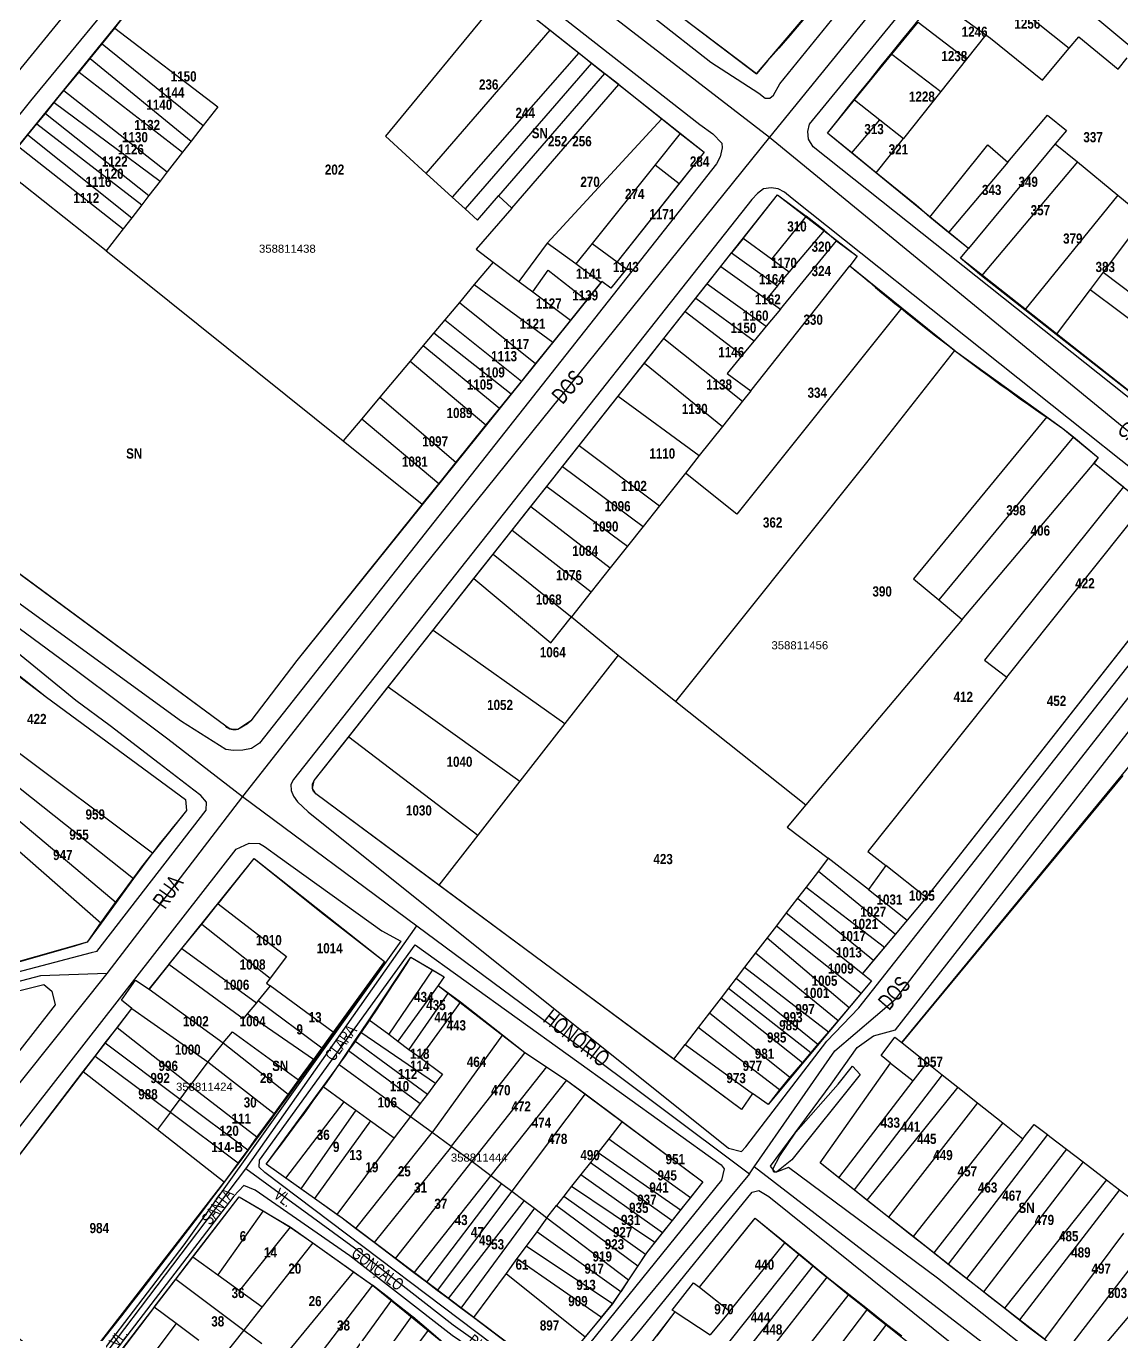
# Model space of a CAD drawing. Extents: x 199665 to 201826, y 4836581 to 4838476.
# Drawn here: x 200702.8 to 200972.9, y 4837814.9 to 4838137.6 of the extents above; entities that cross this region are included whole.
import ezdxf
from ezdxf.enums import TextEntityAlignment as Align

# ---------------------------------------------------------------- set-up
doc = ezdxf.new("R2010")
doc.units = 0
doc.header["$LTSCALE"] = 1.5
doc.header["$MEASUREMENT"] = 0
for name, color, linetype in [('CD-MALHA-LOTES', 40, 'CONTINUOUS'), ('CD_TXT_QUADRA', 7, 'CONTINUOUS'), ('HD-CANAIS', 7, 'CONTINUOUS'), ('RU-QUADRAS', 6, 'CONTINUOUS'), ('SV-EIXO-RUA-N-PAV', 6, 'CONTINUOUS'), ('SV-EIXO-RUA-PAV', 20, 'CONTINUOUS'), ('SV-RUA-NAO-PAV-S-GUIA-C-GUIA', 7, 'CONTINUOUS'), ('SV-RUA-PAVIM-S-GUIA-C-GUIA', 7, 'CONTINUOUS'), ('SV-TXT-RUA-N-PAV-S-GUIA-C-GUIA', 7, 'CONTINUOUS'), ('SV-TXT-RUA-PAV-S-GUIA-C-GUIA', 7, 'CONTINUOUS'), ('Th_NmrPort', 1, 'CONTINUOUS')]:
    doc.layers.add(name, color=color, linetype=linetype)
doc.styles.add('ARIAL', font='ARIAL.TTF')
doc.styles.add('MONOTXT', font='ARIAL.TTF', dxfattribs={"height": 0.2})
doc.styles.get("Standard").update_dxf_attribs({"font": 'swisscbo.ttf'})

msp = doc.modelspace()

# ---------------------------------------------------------------- linework, layer by layer
at = {"layer": 'CD-MALHA-LOTES', "linetype": 'Continuous'}
for p, q in [((200724.66, 4838137.09), (200734.83, 4838150.36)), ((200882.85, 4838125.86), (200903.27, 4838149.87)), ((200938.34, 4838149.34), (200959.93, 4838132.16)), ((200955.27, 4838149.08), (200975.86, 4838131.89)), ((200820.44, 4838145.71), (200791.34, 4838110.44)), ((200821.55, 4838144.83), (200831.97, 4838136.57)), ((200928.81, 4838143.03), (200939.34, 4838135.44)), ((200864.75, 4838139.57), (200882.85, 4838125.86)), ((200916.2, 4838130.63), (200922.65, 4838138.52)), ((200922.65, 4838138.52), (200934.59, 4838129.44)), ((200721.51, 4838133.22), (200724.66, 4838137.09)), ((200724.66, 4838137.09), (200750.02, 4838117.72)), ((200801.39, 4838101.27), (200831.97, 4838136.57)), ((200831.97, 4838136.57), (200838.99, 4838130.99)), ((200939.34, 4838135.44), (200934.59, 4838129.44)), ((200939.34, 4838135.44), (200940.49, 4838134.6)), ((200718.53, 4838129.57), (200721.51, 4838133.22)), ((200721.51, 4838133.22), (200746.44, 4838113.1)), ((200940.49, 4838134.6), (200953.36, 4838124.28)), ((200956.95, 4838128.58), (200959.93, 4838132.16)), ((200959.93, 4838132.16), (200962.28, 4838134.98)), ((200962.28, 4838134.98), (200972.03, 4838126.93)), ((200715.82, 4838126.24), (200718.53, 4838129.57)), ((200718.53, 4838129.57), (200743.44, 4838109.22)), ((200838.99, 4838130.99), (200807.8, 4838095.43)), ((200838.99, 4838130.99), (200842.19, 4838128.46)), ((200907, 4838119.38), (200916.2, 4838130.63)), ((200916.2, 4838130.63), (200928.27, 4838121.47)), ((200934.59, 4838129.44), (200928.27, 4838121.47)), ((200972.03, 4838126.93), (200974.24, 4838129.79)), ((200712.1, 4838121.69), (200715.82, 4838126.24)), ((200715.82, 4838126.24), (200741.35, 4838106.53)), ((200842.19, 4838128.46), (200811.02, 4838092.5)), ((200845.37, 4838125.93), (200819.25, 4838095.74)), ((200842.19, 4838128.46), (200845.37, 4838125.93)), ((200848.87, 4838123.15), (200845.37, 4838125.93)), ((200953.36, 4838124.28), (200956.95, 4838128.58)), ((200822.5, 4838092.69), (200848.87, 4838123.15)), ((200848.87, 4838123.15), (200859.49, 4838114.73)), ((200709.69, 4838118.73), (200712.1, 4838121.69)), ((200712.1, 4838121.69), (200737.57, 4838101.64)), ((200900.3, 4838111.17), (200907, 4838119.38)), ((200907, 4838119.38), (200913.27, 4838114.47)), ((200928.27, 4838121.47), (200919.1, 4838109.91)), ((200705.41, 4838113.48), (200707.51, 4838116.06)), ((200707.51, 4838116.06), (200709.69, 4838118.73)), ((200707.51, 4838116.06), (200733.04, 4838095.79)), ((200709.69, 4838118.73), (200735.78, 4838099.32)), ((200750.02, 4838117.72), (200746.44, 4838113.1)), ((200703.2, 4838110.76), (200705.41, 4838113.48)), ((200705.41, 4838113.48), (200731.29, 4838093.53)), ((200746.44, 4838113.1), (200743.44, 4838109.22)), ((200831.23, 4838084.1), (200859.49, 4838114.73)), ((200859.49, 4838114.73), (200864.03, 4838111.13)), ((200906.31, 4838106.31), (200913.27, 4838114.47)), ((200913.27, 4838114.47), (200919.1, 4838109.91)), ((200944.83, 4838104.04), (200954.61, 4838115.64)), ((200954.61, 4838115.64), (200959.24, 4838111.87)), ((200700.85, 4838107.89), (200703.2, 4838110.76)), ((200703.2, 4838110.76), (200728.81, 4838090.32)), ((200791.34, 4838110.44), (200801.39, 4838101.27)), ((200864.03, 4838111.13), (200857.86, 4838103.42)), ((200864.03, 4838111.13), (200869.9, 4838106.47)), ((200906.31, 4838106.31), (200900.3, 4838111.17)), ((200912.35, 4838101.43), (200919.1, 4838109.91)), ((200959.24, 4838111.87), (200956.5, 4838108.56)), ((200700.85, 4838107.89), (200726.68, 4838087.58)), ((200741.35, 4838106.53), (200737.57, 4838101.64)), ((200743.44, 4838109.22), (200741.35, 4838106.53)), ((200869.9, 4838106.47), (200863.77, 4838098.76)), ((200912.35, 4838101.43), (200906.31, 4838106.31)), ((200925.57, 4838090.46), (200939.89, 4838108.34)), ((200956.5, 4838108.56), (200935.07, 4838082.73)), ((200939.89, 4838108.34), (200944.83, 4838104.04)), ((200956.5, 4838108.56), (200961.93, 4838104.09)), ((200857.86, 4838103.42), (200842.32, 4838084)), ((200857.86, 4838103.42), (200863.77, 4838098.76)), ((200944.83, 4838104.04), (200930.19, 4838086.7)), ((200961.93, 4838104.09), (200938.32, 4838075.97)), ((200961.93, 4838104.09), (200971.9, 4838095.89)), ((200722.51, 4838082.18), (200696.62, 4838102.69)), ((200737.57, 4838101.64), (200735.78, 4838099.32)), ((200801.39, 4838101.27), (200807.8, 4838095.43)), ((200922.22, 4838093.45), (200912.35, 4838101.43)), ((200735.78, 4838099.32), (200733.04, 4838095.79)), ((200863.77, 4838098.76), (200848.45, 4838079.49)), ((200731.29, 4838093.53), (200728.81, 4838090.32)), ((200733.04, 4838095.79), (200731.29, 4838093.53)), ((200807.8, 4838095.43), (200811.02, 4838092.5)), ((200814.06, 4838089.73), (200819.25, 4838095.74)), ((200819.25, 4838095.74), (200822.5, 4838092.69)), ((200879.51, 4838085.24), (200887.99, 4838095.96)), ((200887.99, 4838095.96), (200895.08, 4838090.73)), ((200925.57, 4838090.46), (200922.22, 4838093.45)), ((200971.9, 4838095.89), (200948.98, 4838067.61)), ((200971.9, 4838095.89), (200978.52, 4838090.44)), ((200728.81, 4838090.32), (200726.68, 4838087.58)), ((200811.02, 4838092.5), (200814.06, 4838089.73)), ((200822.5, 4838092.69), (200813.74, 4838082.58)), ((200895.08, 4838090.73), (200886.55, 4838080.08)), ((200899.56, 4838087.22), (200895.08, 4838090.73)), ((200930.19, 4838086.7), (200925.57, 4838090.46)), ((200978.52, 4838090.44), (200968.32, 4838076.95)), ((200726.68, 4838087.58), (200722.51, 4838082.18)), ((200890.87, 4838076.9), (200899.56, 4838087.22)), ((200899.56, 4838087.22), (200902.44, 4838084.71)), ((200935.07, 4838082.73), (200930.19, 4838086.7)), ((200831.23, 4838084.1), (200824.24, 4838074.65)), ((200838.26, 4838078.94), (200831.23, 4838084.1)), ((200842.32, 4838084), (200838.26, 4838078.94)), ((200842.32, 4838084), (200848.45, 4838079.49)), ((200879.51, 4838085.24), (200876.7, 4838081.68)), ((200886.55, 4838080.08), (200879.51, 4838085.24)), ((200888.72, 4838067.82), (200902.57, 4838084.62)), ((200902.44, 4838084.71), (200902.57, 4838084.62)), ((200902.57, 4838084.62), (200907.68, 4838080.83)), ((200722.51, 4838082.18), (200731.08, 4838075.39)), ((200813.74, 4838082.58), (200817.93, 4838079.42)), ((200874.02, 4838078.3), (200876.7, 4838081.68)), ((200876.7, 4838081.68), (200888.03, 4838073.53)), ((200907.68, 4838080.83), (200905.86, 4838078.5)), ((200933.09, 4838080.33), (200935.07, 4838082.73)), ((200938.32, 4838075.97), (200933.09, 4838080.33)), ((200817.93, 4838079.42), (200813.25, 4838073.84)), ((200817.93, 4838079.42), (200824.24, 4838074.65)), ((200827.7, 4838072.04), (200831.44, 4838077.38)), ((200831.44, 4838077.38), (200840.96, 4838070.01)), ((200844.48, 4838074.38), (200838.26, 4838078.94)), ((200850.76, 4838077.72), (200846.89, 4838072.95)), ((200848.45, 4838079.49), (200850.76, 4838077.72)), ((200870.64, 4838074.02), (200874.02, 4838078.3)), ((200874.02, 4838078.3), (200885.28, 4838070.27)), ((200881.4, 4838047.65), (200905.86, 4838078.5)), ((200890.87, 4838076.9), (200886.55, 4838080.08)), ((200905.86, 4838078.5), (200918.7, 4838068.11)), ((200731.08, 4838075.39), (200780.97, 4838035.35)), ((200813.25, 4838073.84), (200809.58, 4838069.46)), ((200813.25, 4838073.84), (200832.6, 4838059.65)), ((200824.24, 4838074.65), (200827.7, 4838072.04)), ((200844.48, 4838074.38), (200840.96, 4838070.01)), ((200844.66, 4838074.6), (200844.48, 4838074.38)), ((200846.89, 4838072.95), (200844.66, 4838074.6)), ((200867.84, 4838070.47), (200870.64, 4838074.02)), ((200870.64, 4838074.02), (200885.23, 4838063.58)), ((200888.03, 4838073.53), (200890.87, 4838076.9)), ((200948.98, 4838067.61), (200938.32, 4838075.97)), ((200968.32, 4838076.95), (200965.06, 4838072.64)), ((200968.32, 4838076.95), (200989.33, 4838060.86)), ((200827.7, 4838072.04), (200836.95, 4838065.05)), ((200888.03, 4838073.53), (200885.28, 4838070.27)), ((200965.06, 4838072.64), (200956.69, 4838061.57)), ((200965.06, 4838072.64), (200980.84, 4838060.81)), ((200809.58, 4838069.46), (200806, 4838065.2)), ((200809.58, 4838069.46), (200828.35, 4838054.38)), ((200840.96, 4838070.01), (200836.95, 4838065.05)), ((200865.24, 4838067.2), (200867.84, 4838070.47)), ((200867.84, 4838070.47), (200882.26, 4838059.99)), ((200918.7, 4838068.11), (200877.95, 4838017.27)), ((200888.72, 4838067.82), (200885.23, 4838063.58)), ((200885.28, 4838070.27), (200888.72, 4838067.82)), ((200918.7, 4838068.11), (200931.74, 4838057.57)), ((200956.69, 4838061.57), (200948.98, 4838067.61)), ((200806, 4838065.2), (200803.26, 4838061.93)), ((200806, 4838065.2), (200824.86, 4838050.06)), ((200836.95, 4838065.05), (200832.6, 4838059.65)), ((200859.96, 4838060.52), (200865.24, 4838067.2)), ((200865.24, 4838067.2), (200879.31, 4838056.41)), ((200803.26, 4838061.93), (200800.63, 4838058.79)), ((200803.26, 4838061.93), (200822.32, 4838046.92)), ((200885.23, 4838063.58), (200882.26, 4838059.99)), ((201004.85, 4838023.83), (200956.69, 4838061.57)), ((200800.63, 4838058.79), (200797.45, 4838055)), ((200800.63, 4838058.79), (200819.46, 4838043.37)), ((200832.6, 4838059.65), (200828.35, 4838054.38)), ((200855.2, 4838054.5), (200859.96, 4838060.52)), ((200859.96, 4838060.52), (200879.35, 4838045.07)), ((200882.26, 4838059.99), (200879.31, 4838056.41)), ((200797.45, 4838055), (200789.94, 4838046.06)), ((200797.45, 4838055), (200816.13, 4838039.25)), ((200848.75, 4838046.34), (200855.2, 4838054.5)), ((200855.2, 4838054.5), (200874.44, 4838038.87)), ((200879.31, 4838056.41), (200875.59, 4838051.9)), ((200910, 4838029.94), (200931.74, 4838057.57)), ((200931.74, 4838057.57), (200931.87, 4838057.47)), ((200931.87, 4838057.47), (200954.44, 4838041.23)), ((200828.35, 4838054.38), (200824.86, 4838050.06)), ((200875.59, 4838051.9), (200881.4, 4838047.65)), ((200824.86, 4838050.06), (200822.32, 4838046.92)), ((200789.94, 4838046.06), (200785.5, 4838040.75)), ((200789.94, 4838046.06), (200808.72, 4838030.06)), ((200822.32, 4838046.92), (200819.46, 4838043.37)), ((200839.1, 4838034.14), (200848.75, 4838046.34)), ((200848.75, 4838046.34), (200868.72, 4838031.67)), ((200879.35, 4838045.07), (200874.44, 4838038.87)), ((200881.4, 4838047.65), (200879.35, 4838045.07)), ((200819.46, 4838043.37), (200816.13, 4838039.25)), ((200785.5, 4838040.75), (200780.97, 4838035.35)), ((200785.5, 4838040.75), (200804.49, 4838024.82)), ((200816.13, 4838039.25), (200808.72, 4838030.06)), ((200874.44, 4838038.87), (200868.72, 4838031.67)), ((200954.44, 4838041.23), (200921.5, 4838001.33)), ((200954.44, 4838041.23), (200958.39, 4838038.39)), ((200958.39, 4838038.39), (200960.96, 4838036.27)), ((200780.97, 4838035.35), (200800.39, 4838019.74)), ((200960.96, 4838036.27), (200927.77, 4837996.08)), ((200960.96, 4838036.27), (200967.08, 4838031.2)), ((200835.03, 4838029), (200839.1, 4838034.14)), ((200839.1, 4838034.14), (200858.89, 4838019.26)), ((200808.72, 4838030.06), (200804.49, 4838024.82)), ((200831.12, 4838024.06), (200835.03, 4838029)), ((200835.03, 4838029), (200854.85, 4838014.17)), ((200862.95, 4837971.01), (200910, 4838029.94)), ((200868.72, 4838031.67), (200865.31, 4838027.36)), ((200933.53, 4837991.25), (200966.07, 4838029.82)), ((200967.08, 4838031.2), (200965.99, 4838029.89)), ((200965.99, 4838029.89), (200966.07, 4838029.82)), ((200966.07, 4838029.82), (200973.31, 4838023.98)), ((200865.31, 4838027.36), (200858.89, 4838019.26)), ((200877.95, 4838017.27), (200865.31, 4838027.36)), ((200804.49, 4838024.82), (200800.48, 4838019.85)), ((200827.23, 4838019.13), (200831.12, 4838024.06)), ((200831.12, 4838024.06), (200851.01, 4838009.32)), ((200973.31, 4838023.98), (200939.02, 4837981.25)), ((200800.39, 4838019.74), (200769.48, 4837981.14)), ((200800.48, 4838019.85), (200800.39, 4838019.74)), ((200822.61, 4838013.3), (200827.23, 4838019.13)), ((200827.23, 4838019.13), (200846.78, 4838003.99)), ((200858.89, 4838019.26), (200854.85, 4838014.17)), ((200944.51, 4837977.01), (200978.57, 4838019.73)), ((200817.95, 4838007.39), (200822.61, 4838013.3)), ((200822.61, 4838013.3), (200842.08, 4837998.06)), ((200854.85, 4838014.17), (200851.01, 4838009.32)), ((200851.01, 4838009.32), (200846.78, 4838003.99)), ((200751.98, 4837964.95), (200692.56, 4838008.76)), ((200813.16, 4838001.34), (200817.95, 4838007.39)), ((200817.95, 4838007.39), (200837, 4837992.08)), ((200992.2, 4838008.64), (200924.7, 4837922.75)), ((200846.78, 4838003.99), (200842.08, 4837998.06)), ((200803.12, 4837988.65), (200813.16, 4838001.34)), ((200813.16, 4838001.34), (200832.13, 4837985.52)), ((200921.5, 4838001.33), (200927.77, 4837996.08)), ((200842.08, 4837998.06), (200837.21, 4837991.91)), ((200927.77, 4837996.08), (200933.53, 4837991.25)), ((200832.13, 4837985.52), (200837.21, 4837991.91)), ((200837, 4837992.08), (200837.21, 4837991.91)), ((200837.21, 4837991.91), (200848.72, 4837982.51)), ((200933.53, 4837991.25), (200894.96, 4837945.54)), ((200792.05, 4837974.65), (200803.12, 4837988.65)), ((200803.12, 4837988.65), (200835.58, 4837965.63)), ((200696.76, 4837980.83), (200707.78, 4837972.14)), ((200769.48, 4837981.14), (200758.14, 4837966.24)), ((200848.72, 4837982.51), (200835.58, 4837965.63)), ((200848.72, 4837982.51), (200862.95, 4837971.01)), ((200939.02, 4837981.25), (200944.51, 4837977.01)), ((200944.51, 4837977.01), (200910.29, 4837934.08)), ((200782.31, 4837962.33), (200792.05, 4837974.65)), ((200792.05, 4837974.65), (200824.5, 4837951.38)), ((200707.78, 4837972.14), (200742.02, 4837946.87)), ((200862.95, 4837971.01), (200894.96, 4837945.54)), ((200752.95, 4837964.27), (200751.98, 4837964.95)), ((200753.92, 4837964.16), (200752.95, 4837964.27)), ((200754.92, 4837964.17), (200753.92, 4837964.16)), ((200755.95, 4837964.71), (200754.92, 4837964.17)), ((200757.34, 4837965.5), (200755.95, 4837964.71)), ((200758.14, 4837966.24), (200757.34, 4837965.5)), ((200835.58, 4837965.63), (200824.5, 4837951.38)), ((200773.77, 4837951.53), (200782.31, 4837962.33)), ((200782.31, 4837962.33), (200814.17, 4837938.11)), ((200733.91, 4837933.68), (200698.16, 4837960.47)), ((200694.04, 4837955.28), (200729.28, 4837927.39)), ((200773.36, 4837950.64), (200773.77, 4837951.53)), ((200824.5, 4837951.38), (200814.17, 4837938.11)), ((200973.12, 4837952.81), (200918.63, 4837886.94)), ((200690.35, 4837950.62), (200724.97, 4837921.49)), ((200773.37, 4837949.61), (200773.36, 4837950.64)), ((200773.62, 4837948.88), (200773.37, 4837949.61)), ((200774.16, 4837948.28), (200773.62, 4837948.88)), ((200804.55, 4837925.75), (200774.16, 4837948.28)), ((200687.02, 4837946.42), (200721.24, 4837916.37)), ((200742.02, 4837946.87), (200742.34, 4837944.14)), ((200894.96, 4837945.54), (200890.36, 4837940.09)), ((200742.34, 4837944.14), (200733.91, 4837933.68)), ((200890.36, 4837940.09), (200900.51, 4837932.4)), ((200814.17, 4837938.11), (200804.55, 4837925.75)), ((200733.52, 4837933.19), (200729.28, 4837927.39)), ((200733.91, 4837933.68), (200733.52, 4837933.19)), ((200750.12, 4837921.17), (200758.97, 4837932.37)), ((200758.97, 4837932.37), (200775.61, 4837919.05)), ((200900.51, 4837932.4), (200898.08, 4837929.24)), ((200910.41, 4837924.66), (200900.51, 4837932.4)), ((200910.29, 4837934.08), (200914.75, 4837930.57)), ((200898.08, 4837929.24), (200895.06, 4837925.3)), ((200898.08, 4837929.24), (200917.09, 4837913.71)), ((200914.75, 4837930.57), (200910.41, 4837924.66)), ((200924.7, 4837922.75), (200914.75, 4837930.57)), ((200729.28, 4837927.39), (200724.97, 4837921.49)), ((200862.44, 4837882.81), (200804.55, 4837925.75)), ((200892.94, 4837922.54), (200890.18, 4837918.95)), ((200895.06, 4837925.3), (200892.94, 4837922.54)), ((200892.94, 4837922.54), (200911.7, 4837907.29)), ((200895.06, 4837925.3), (200914.35, 4837910.44)), ((200910.41, 4837924.66), (200920, 4837917.16)), ((200924.7, 4837922.75), (200920, 4837917.16)), ((200724.97, 4837921.49), (200721.24, 4837916.37)), ((200746.06, 4837916.15), (200749.82, 4837920.8)), ((200749.82, 4837920.8), (200750.12, 4837921.17)), ((200750.12, 4837921.17), (200766.97, 4837908.13)), ((200775.61, 4837919.05), (200791.12, 4837906.94)), ((200890.18, 4837918.95), (200887.74, 4837915.76)), ((200890.18, 4837918.95), (200908.94, 4837904.01)), ((200721.24, 4837916.37), (200717.84, 4837911.71)), ((200741.15, 4837910.12), (200746.06, 4837916.15)), ((200746.06, 4837916.15), (200762.92, 4837902.79)), ((200887.74, 4837915.76), (200885.44, 4837912.77)), ((200887.74, 4837915.76), (200908.65, 4837899.15)), ((200920, 4837917.16), (200917.09, 4837913.71)), ((200885.44, 4837912.77), (200882.6, 4837909.07)), ((200885.44, 4837912.77), (200905.66, 4837895.62)), ((200917.09, 4837913.71), (200914.35, 4837910.44)), ((200714.72, 4837910.7), (200694.58, 4837904.94)), ((200717.84, 4837911.71), (200714.72, 4837910.7)), ((200737.99, 4837906.21), (200741.15, 4837910.12)), ((200741.15, 4837910.12), (200759.53, 4837896.78)), ((200914.35, 4837910.44), (200911.7, 4837907.29)), ((200737.99, 4837906.21), (200733.1, 4837900.15)), ((200756.27, 4837892.81), (200737.99, 4837906.21)), ((200766.97, 4837908.13), (200762.92, 4837902.79)), ((200791.12, 4837906.94), (200778.45, 4837889.5)), ((200787.31, 4837892.58), (200797.64, 4837908.03)), ((200797.64, 4837908.03), (200802.94, 4837904.85)), ((200882.6, 4837909.07), (200879.88, 4837905.53)), ((200882.6, 4837909.07), (200902.94, 4837892.41)), ((200911.7, 4837907.29), (200908.94, 4837904.01)), ((200762.92, 4837902.79), (200762.05, 4837901.63)), ((200802.94, 4837904.85), (200792.15, 4837888.98)), ((200802.94, 4837904.85), (200805.79, 4837903.15)), ((200805.79, 4837903.15), (200804.32, 4837901.03)), ((200877.8, 4837902.82), (200875.92, 4837900.37)), ((200879.88, 4837905.53), (200877.8, 4837902.82)), ((200877.8, 4837902.82), (200897.98, 4837886.54)), ((200879.88, 4837905.53), (200900.59, 4837889.63)), ((200908.94, 4837904.01), (200911.22, 4837902.19)), ((200726.25, 4837897.37), (200729.72, 4837902.37)), ((200729.72, 4837902.37), (200733.1, 4837900.15)), ((200733.1, 4837900.15), (200751.38, 4837886.84)), ((200762.96, 4837900.96), (200759.95, 4837897.29)), ((200762.05, 4837901.63), (200762.96, 4837900.96)), ((200778.45, 4837889.5), (200762.96, 4837900.96)), ((200804.32, 4837901.03), (200794.41, 4837887.31)), ((200804.32, 4837901.03), (200806.78, 4837899.23)), ((200875.92, 4837900.37), (200874.1, 4837898)), ((200875.92, 4837900.37), (200896.25, 4837884.5)), ((200911.22, 4837902.19), (200908.65, 4837899.15)), ((200728.83, 4837895.31), (200726.25, 4837897.37)), ((200759.53, 4837896.78), (200757.3, 4837894.06)), ((200759.95, 4837897.29), (200759.53, 4837896.78)), ((200759.95, 4837897.29), (200775.65, 4837885.64)), ((200806.78, 4837899.23), (200797.15, 4837885.27)), ((200809.85, 4837896.97), (200799.9, 4837883.23)), ((200806.78, 4837899.23), (200809.85, 4837896.97)), ((200809.85, 4837896.97), (200820.17, 4837888.87)), ((200874.1, 4837898), (200871.27, 4837894.31)), ((200874.1, 4837898), (200894.13, 4837882)), ((200908.65, 4837899.15), (200905.66, 4837895.62)), ((200725.18, 4837890.61), (200728.83, 4837895.31)), ((200728.83, 4837895.31), (200747.53, 4837882.16)), ((200757.3, 4837894.06), (200756.27, 4837892.81)), ((200773.59, 4837882.8), (200757.3, 4837894.06)), ((200871.27, 4837894.31), (200868.45, 4837890.63)), ((200871.27, 4837894.31), (200891.08, 4837878.38)), ((200905.66, 4837895.62), (200902.94, 4837892.41)), ((200722.28, 4837886.88), (200725.18, 4837890.61)), ((200742.94, 4837876.6), (200725.18, 4837890.61)), ((200785.25, 4837889.49), (200787.31, 4837892.58)), ((200787.31, 4837892.58), (200792.15, 4837888.98)), ((200868.45, 4837890.63), (200865.23, 4837886.44)), ((200888.47, 4837875.3), (200868.45, 4837890.63)), ((200902.94, 4837892.41), (200900.59, 4837889.63)), ((200719.76, 4837883.59), (200722.28, 4837886.88)), ((200722.28, 4837886.88), (200740.76, 4837873.02)), ((200751.38, 4837886.84), (200747.53, 4837882.16)), ((200751.38, 4837886.84), (200753.65, 4837889.61)), ((200751.38, 4837886.84), (200767.38, 4837874.26)), ((200753.65, 4837889.61), (200769.9, 4837877.73)), ((200778.45, 4837889.5), (200775.65, 4837885.64)), ((200782.23, 4837884.98), (200783.83, 4837887.37)), ((200783.83, 4837887.37), (200785.25, 4837889.49)), ((200783.83, 4837887.37), (200801.68, 4837874.23)), ((200785.25, 4837889.49), (200803.71, 4837876.91)), ((200792.15, 4837888.98), (200794.41, 4837887.31)), ((200794.41, 4837887.31), (200797.15, 4837885.27)), ((200820.17, 4837888.87), (200803, 4837865.05)), ((200820.17, 4837888.87), (200825.7, 4837884.53)), ((200900.59, 4837889.63), (200897.98, 4837886.54)), ((200913.57, 4837883.75), (200916.92, 4837888.3)), ((200916.92, 4837888.3), (200918.63, 4837886.94)), ((200918.63, 4837886.94), (200924.92, 4837881.95)), ((200716.87, 4837879.82), (200719.76, 4837883.59)), ((200719.76, 4837883.59), (200738.34, 4837869.74)), ((200775.65, 4837885.64), (200773.59, 4837882.8)), ((200779.95, 4837881.56), (200782.23, 4837884.98)), ((200782.23, 4837884.98), (200799.95, 4837871.92)), ((200797.15, 4837885.27), (200799.9, 4837883.23)), ((200825.7, 4837884.53), (200807.53, 4837861.43)), ((200825.7, 4837884.53), (200831.04, 4837880.98)), ((200862.44, 4837882.81), (200865.23, 4837886.44)), ((200865.23, 4837886.44), (200881.85, 4837874.42)), ((200896.25, 4837884.5), (200894.13, 4837882)), ((200897.98, 4837886.54), (200896.25, 4837884.5)), ((200915.88, 4837881.83), (200913.57, 4837883.75)), ((200747.53, 4837882.16), (200743.24, 4837876.37)), ((200747.53, 4837882.16), (200763.89, 4837869.46)), ((200769.9, 4837877.73), (200773.59, 4837882.8)), ((200778.98, 4837880.12), (200779.95, 4837881.56)), ((200779.95, 4837881.56), (200797.54, 4837868.72)), ((200799.9, 4837883.23), (200805.39, 4837879.15)), ((200831.04, 4837880.98), (200812.65, 4837857.67)), ((200831.04, 4837880.98), (200836, 4837877.67)), ((200879.1, 4837870.46), (200862.44, 4837882.81)), ((200894.13, 4837882), (200891.08, 4837878.38)), ((200898.56, 4837857.26), (200915.88, 4837881.83)), ((200915.88, 4837881.83), (200921.48, 4837877.48)), ((200921.48, 4837877.48), (200924.92, 4837881.95)), ((200924.92, 4837881.95), (200928.6, 4837879.02)), ((200679.52, 4837831.05), (200716.87, 4837879.82)), ((200716.87, 4837879.82), (200735.18, 4837865.47)), ((200769.9, 4837877.73), (200767.38, 4837874.26)), ((200776.01, 4837876.08), (200778.98, 4837880.12)), ((200805.39, 4837879.15), (200803.71, 4837876.91)), ((200836, 4837877.67), (200817.36, 4837854.13)), ((200836, 4837877.67), (200840.56, 4837874.29)), ((200891.08, 4837878.38), (200888.47, 4837875.3)), ((200903.11, 4837853.59), (200921.48, 4837877.48)), ((200928.6, 4837879.02), (200906.91, 4837850.59)), ((200928.6, 4837879.02), (200932.49, 4837875.94)), ((200740.76, 4837873.02), (200743.24, 4837876.37)), ((200743.24, 4837876.37), (200742.94, 4837876.6)), ((200743.24, 4837876.37), (200759.68, 4837863.66)), ((200763.16, 4837858.59), (200776.01, 4837876.08)), ((200767.38, 4837874.26), (200763.89, 4837869.46)), ((200776.01, 4837876.08), (200781.19, 4837872.34)), ((200801.68, 4837874.23), (200799.95, 4837871.92)), ((200803.71, 4837876.91), (200801.68, 4837874.23)), ((200840.56, 4837874.29), (200822.49, 4837850.27)), ((200840.56, 4837874.29), (200849.75, 4837867.44)), ((200881.85, 4837874.42), (200879.1, 4837870.46)), ((200885.69, 4837871.64), (200881.85, 4837874.42)), ((200888.47, 4837875.3), (200885.69, 4837871.64)), ((200932.49, 4837875.94), (200910.07, 4837848.09)), ((200932.49, 4837875.94), (200937.33, 4837872.1)), ((200738.34, 4837869.74), (200740.76, 4837873.02)), ((200740.76, 4837873.02), (200757.41, 4837860.53)), ((200766.78, 4837853.47), (200781.19, 4837872.34)), ((200781.19, 4837872.34), (200784.09, 4837870.25)), ((200799.95, 4837871.92), (200797.54, 4837868.72)), ((200937.33, 4837872.1), (200915.41, 4837843.88)), ((200937.33, 4837872.1), (200943.55, 4837867.16)), ((200738.34, 4837869.74), (200735.18, 4837865.47)), ((200738.34, 4837869.74), (200755.05, 4837857.29)), ((200763.89, 4837869.46), (200759.68, 4837863.66)), ((200784.09, 4837870.25), (200770.46, 4837850.86)), ((200787.67, 4837867.66), (200773.83, 4837848.47)), ((200784.09, 4837870.25), (200787.67, 4837867.66)), ((200787.67, 4837867.66), (200793.54, 4837863.42)), ((200797.54, 4837868.72), (200793.54, 4837863.42)), ((200797.54, 4837868.72), (200802.84, 4837864.84)), ((200849.75, 4837867.44), (200846.4, 4837863.17)), ((200849.75, 4837867.44), (200869.61, 4837852.62)), ((200735.18, 4837865.47), (200751.62, 4837852.58)), ((200802.84, 4837864.84), (200783.99, 4837841.1)), ((200803, 4837865.05), (200802.84, 4837864.84)), ((200802.84, 4837864.84), (200807.53, 4837861.43)), ((200943.55, 4837867.16), (200921.45, 4837839.12)), ((200954.55, 4837864.24), (200930.11, 4837832.29)), ((200943.55, 4837867.16), (200948.51, 4837863.23)), ((200948.51, 4837863.23), (200951.32, 4837866.76)), ((200951.32, 4837866.76), (200954.55, 4837864.24)), ((200954.55, 4837864.24), (200955.13, 4837863.79)), ((200759.68, 4837863.66), (200757.41, 4837860.53)), ((200793.54, 4837863.42), (200779.33, 4837844.57)), ((200807.66, 4837861.33), (200788.55, 4837837.64)), ((200807.53, 4837861.43), (200807.66, 4837861.33)), ((200807.66, 4837861.33), (200812.65, 4837857.67)), ((200846.4, 4837863.17), (200843.77, 4837859.82)), ((200846.4, 4837863.17), (200866.56, 4837848.77)), ((200948.51, 4837863.23), (200926.57, 4837835.08)), ((200955.13, 4837863.79), (200959.24, 4837860.65)), ((200757.41, 4837860.53), (200755.05, 4837857.29)), ((200761.91, 4837856.93), (200763.16, 4837858.59)), ((200812.65, 4837857.67), (200793.75, 4837833.69)), ((200812.65, 4837857.67), (200817.36, 4837854.13)), ((200843.77, 4837859.82), (200841.88, 4837857.41)), ((200843.77, 4837859.82), (200864.11, 4837845.69)), ((200959.24, 4837860.65), (200934.62, 4837828.73)), ((200959.24, 4837860.65), (200963.34, 4837857.52)), ((200755.05, 4837857.29), (200751.76, 4837852.76)), ((200766.78, 4837853.47), (200761.91, 4837856.93)), ((200839.55, 4837854.43), (200837.25, 4837851.5)), ((200841.88, 4837857.41), (200839.55, 4837854.43)), ((200839.55, 4837854.43), (200859.68, 4837840.12)), ((200841.88, 4837857.41), (200862.02, 4837843.06)), ((200903.11, 4837853.59), (200898.56, 4837857.26)), ((200963.34, 4837857.52), (200938.79, 4837825.44)), ((200963.34, 4837857.52), (200969.13, 4837853.1)), ((200751.62, 4837852.58), (200713.73, 4837803.77)), ((200751.76, 4837852.76), (200751.62, 4837852.58)), ((200770.46, 4837850.86), (200766.78, 4837853.47)), ((200817.36, 4837854.13), (200798.39, 4837830.17)), ((200819.93, 4837852.19), (200801.44, 4837827.85)), ((200817.36, 4837854.13), (200819.93, 4837852.19)), ((200819.93, 4837852.19), (200822.49, 4837850.27)), ((200837.25, 4837851.5), (200835.32, 4837849.04)), ((200837.25, 4837851.5), (200857.76, 4837837.7)), ((200869.61, 4837852.62), (200866.56, 4837848.77)), ((200903.45, 4837853.31), (200903.11, 4837853.59)), ((200906.91, 4837850.59), (200903.45, 4837853.31)), ((200969.13, 4837853.1), (200943.98, 4837821.42)), ((200969.13, 4837853.1), (200972.32, 4837850.67)), ((200743.88, 4837834.07), (200755.27, 4837848.91)), ((200755.27, 4837848.91), (200761.2, 4837845.41)), ((200773.83, 4837848.47), (200770.46, 4837850.86)), ((200779.33, 4837844.57), (200773.83, 4837848.47)), ((200822.49, 4837850.27), (200804.1, 4837825.83)), ((200825.56, 4837847.96), (200806.8, 4837823.8)), ((200822.49, 4837850.27), (200825.56, 4837847.96)), ((200825.56, 4837847.96), (200828.07, 4837846.07)), ((200835.32, 4837849.04), (200833.53, 4837846.76)), ((200835.32, 4837849.04), (200855.48, 4837834.78)), ((200866.56, 4837848.77), (200864.11, 4837845.69)), ((200910.07, 4837848.09), (200906.91, 4837850.59)), ((200915.41, 4837843.88), (200910.07, 4837848.09)), ((200972.32, 4837850.67), (200947.71, 4837818.54)), ((200972.32, 4837850.67), (200975.84, 4837847.96)), ((200761.2, 4837845.41), (200750.03, 4837829.64)), ((200761.2, 4837845.41), (200767.89, 4837841.45)), ((200828.07, 4837846.07), (200809.9, 4837821.47)), ((200828.07, 4837846.07), (200831.18, 4837843.71)), ((200831.75, 4837844.49), (200833.53, 4837846.76)), ((200833.53, 4837846.76), (200853.55, 4837831.85)), ((200864.11, 4837845.69), (200862.02, 4837843.06)), ((200767.89, 4837841.45), (200755.35, 4837825.81)), ((200767.89, 4837841.45), (200773.45, 4837837.53)), ((200780.68, 4837843.61), (200779.33, 4837844.57)), ((200783.99, 4837841.1), (200780.68, 4837843.61)), ((200831.18, 4837843.71), (200828.65, 4837840.28)), ((200831.18, 4837843.71), (200831.75, 4837844.49)), ((200831.18, 4837843.71), (200851.29, 4837828.43)), ((200862.02, 4837843.06), (200859.68, 4837840.12)), ((200880.69, 4837841.41), (200882.51, 4837843.61)), ((200882.51, 4837843.61), (200889.87, 4837837.65)), ((200921.45, 4837839.12), (200915.41, 4837843.88)), ((200788.55, 4837837.64), (200783.99, 4837841.1)), ((200828.65, 4837840.28), (200826.03, 4837836.73)), ((200849.35, 4837825.49), (200828.65, 4837840.28)), ((200859.68, 4837840.12), (200857.76, 4837837.7)), ((200868.8, 4837826.59), (200880.69, 4837841.41)), ((200926.57, 4837835.08), (200921.45, 4837839.12)), ((200973.33, 4837839.98), (200953.83, 4837813.81)), ((200773.45, 4837837.53), (200760.97, 4837821.75)), ((200773.45, 4837837.53), (200783.49, 4837830.42)), ((200793.75, 4837833.69), (200788.55, 4837837.64)), ((200826.03, 4837836.73), (200823.77, 4837833.66)), ((200847.35, 4837822.48), (200826.03, 4837836.73)), ((200855.68, 4837835.07), (200855.48, 4837834.78)), ((200857.76, 4837837.7), (200855.68, 4837835.07)), ((200876.22, 4837820.75), (200889.87, 4837837.65)), ((200889.87, 4837837.65), (200893.13, 4837835.01)), ((200893.13, 4837835.01), (200893.36, 4837834.82)), ((200930.11, 4837832.29), (200926.57, 4837835.08)), ((200978.49, 4837835.9), (200958.6, 4837810.11)), ((200739.66, 4837828.57), (200743.88, 4837834.07)), ((200743.88, 4837834.07), (200750.03, 4837829.64)), ((200798.39, 4837830.17), (200793.75, 4837833.69)), ((200823.77, 4837833.66), (200821.08, 4837830.01)), ((200823.77, 4837833.66), (200844.64, 4837819.21)), ((200853.55, 4837831.85), (200851.29, 4837828.43)), ((200855.48, 4837834.78), (200853.55, 4837831.85)), ((200893.36, 4837834.82), (200866.59, 4837801.37)), ((200896.82, 4837831.97), (200870.46, 4837798.6)), ((200893.36, 4837834.82), (200896.82, 4837831.97)), ((200896.82, 4837831.97), (200900.16, 4837829.21)), ((200934.62, 4837828.73), (200930.11, 4837832.29)), ((200734.37, 4837821.66), (200739.66, 4837828.57)), ((200739.66, 4837828.57), (200756.46, 4837816.05)), ((200750.03, 4837829.64), (200755.35, 4837825.81)), ((200783.49, 4837830.42), (200765.92, 4837809.01)), ((200783.49, 4837830.42), (200788.14, 4837827.13)), ((200801.44, 4837827.85), (200798.39, 4837830.17)), ((200821.08, 4837830.01), (200813.04, 4837819.11)), ((200821.08, 4837830.01), (200840.63, 4837814.39)), ((200874.3, 4837795.86), (200900.26, 4837829.13)), ((200900.16, 4837829.21), (200900.26, 4837829.13)), ((200900.26, 4837829.13), (200905.56, 4837824.93)), ((200938.79, 4837825.44), (200934.62, 4837828.73)), ((200755.35, 4837825.81), (200760.97, 4837821.75)), ((200788.14, 4837827.13), (200771.27, 4837805.04)), ((200792.92, 4837823.42), (200788.14, 4837827.13)), ((200804.1, 4837825.83), (200801.44, 4837827.85)), ((200806.8, 4837823.8), (200804.1, 4837825.83)), ((200847.35, 4837822.48), (200849.35, 4837825.49)), ((200851.29, 4837828.43), (200849.35, 4837825.49)), ((200862, 4837820.98), (200867.29, 4837827.66)), ((200867.29, 4837827.66), (200868.8, 4837826.59)), ((200868.8, 4837826.59), (200876.22, 4837820.75)), ((200943.98, 4837821.42), (200938.79, 4837825.44)), ((200776.69, 4837801.01), (200792.92, 4837823.42)), ((200792.92, 4837823.42), (200797.88, 4837819.57)), ((200809.9, 4837821.47), (200806.8, 4837823.8)), ((200844.64, 4837819.21), (200847.35, 4837822.48)), ((200905.56, 4837824.93), (200870.75, 4837780.36)), ((200905.56, 4837824.93), (200910.2, 4837821.27)), ((200978.17, 4837823.63), (200963.49, 4837806.33)), ((200734.37, 4837821.66), (200719.21, 4837801.88)), ((200739.73, 4837817.66), (200734.37, 4837821.66)), ((200760.97, 4837821.75), (200756.46, 4837816.05)), ((200797.88, 4837819.57), (200781.76, 4837797.24)), ((200797.88, 4837819.57), (200798.1, 4837819.4)), ((200798.1, 4837819.4), (200801.98, 4837816.08)), ((200813.04, 4837819.11), (200809.9, 4837821.47)), ((200832.92, 4837804.16), (200813.04, 4837819.11)), ((200844.64, 4837819.21), (200840.63, 4837814.39)), ((200858.32, 4837814.61), (200862.75, 4837820.57)), ((200862.75, 4837820.57), (200862, 4837820.98)), ((200862.75, 4837820.57), (200871.44, 4837814.84)), ((200876.22, 4837820.75), (200871.44, 4837814.84)), ((200910.2, 4837821.27), (200876.11, 4837776.34)), ((200910.2, 4837821.27), (200914.91, 4837817.54)), ((200947.71, 4837818.54), (200943.98, 4837821.42)), ((200739.73, 4837817.66), (200723.57, 4837796.16)), ((200745.35, 4837813.46), (200739.73, 4837817.66)), ((200756.46, 4837816.05), (200751.05, 4837809.21)), ((200756.46, 4837816.05), (200760.88, 4837812.76)), ((200801.98, 4837816.08), (200785.7, 4837794.68)), ((200801.98, 4837816.08), (200806.83, 4837811.92)), ((200914.91, 4837817.54), (200880.72, 4837772.88)), ((200914.91, 4837817.54), (200918.63, 4837814.6)), ((200953.83, 4837813.81), (200947.71, 4837818.54))]:
    msp.add_line(p, q, dxfattribs=at)
msp.add_point((200819.25, 4838095.74), dxfattribs=at)
at = {"layer": 'HD-CANAIS'}
msp.add_lwpolyline([(200908.38, 4837879.08), (200891.54, 4837858.01), (200887.81, 4837855.04), (200887.14, 4837854.95), (200886.82, 4837855.75), (200888.57, 4837859.04), (200892.55, 4837864.85), (200902.98, 4837876.66), (200906.52, 4837881.12)], close=True, dxfattribs=at)
at = {"layer": 'RU-QUADRAS', "color": 6, "linetype": 'Continuous'}
for points in [[(200780.38, 4838205.02), (200799.82, 4838229.57), (200850.37, 4838191.11), (200852.62, 4838193.89), (200802.63, 4838233.12), (200840.85, 4838280.16), (200883.24, 4838246.51), (200886.12, 4838250), (200843.66, 4838283.82), (200863.42, 4838308.14), (200865.87, 4838308.66), (200867.75, 4838308.64), (200870.03, 4838306.5), (200940.75, 4838252.35), (200967.52, 4838230.78), (200967.81, 4838228.45, -0.012502), (200882.85, 4838125.86), (200836.29, 4838160.99, -0.011778), (200894.5, 4838230.94), (200907.78, 4838247.79), (200906.12, 4838249.14), (200887.73, 4838225.31, 0.021086), (200835.25, 4838161.81)], [(200900.3, 4838111.17, -0.013634), (200987.62, 4838215.31, -0.013445), (201040.81, 4838170.66), (201090.11, 4838132.01), (201072.13, 4838111.32), (201019.14, 4838043.59), (201020.03, 4838042.88), (201004.85, 4838023.83), (200933.09, 4838080.33), (200935.07, 4838082.73)], [(200649.67, 4838042.94), (200650.2, 4838045.79), (200765.61, 4838187.78), (200767.71, 4838187.57), (200869.9, 4838106.47), (200848.45, 4838079.49), (200850.76, 4838077.72), (200846.89, 4838072.95), (200844.66, 4838074.6), (200769.48, 4837981.14), (200758.14, 4837966.24), (200754.92, 4837964.17, -0.287933), (200751.98, 4837964.95), (200692.56, 4838008.76), (200652.26, 4838039.02, -0.212575)], [(200773.37, 4837949.61), (200773.77, 4837951.53), (200887.99, 4838095.96), (200907.68, 4838080.83), (200905.86, 4838078.5, 0.028137), (200958.39, 4838038.39), (200967.08, 4838031.2), (200966.07, 4838029.82), (200992.2, 4838008.64), (200924.7, 4837922.75), (200908.94, 4837904.01), (200911.22, 4837902.19), (200885.69, 4837871.64), (200881.85, 4837874.42), (200879.1, 4837870.46), (200774.16, 4837948.28)], [(200553.45, 4837925.48), (200569.85, 4837945), (200568.21, 4837945.99, 0.043537), (200582.63, 4837963.7), (200622.11, 4838011.1), (200631.02, 4838021.19), (200632.77, 4838023.9), (200635.2, 4838024.43), (200666.97, 4838003.28), (200707.78, 4837972.14), (200742.02, 4837946.87), (200742.34, 4837944.14, 0.023758), (200717.84, 4837911.71), (200673.42, 4837899.12), (200635, 4837891.54), (200621, 4837889.72), (200615.82, 4837894.07), (200611.8, 4837889.32), (200602.5, 4837889.66)], [(200898.56, 4837857.26), (200915.88, 4837881.83), (200913.57, 4837883.75), (200916.92, 4837888.3), (200918.63, 4837886.94), (201008.36, 4837995.91), (201026.57, 4837982.11), (201052.35, 4837961.14), (201017.37, 4837917.36), (201018.99, 4837916.06), (201053.89, 4837959.47), (201064.57, 4837951.85, 0.017386), (201110.15, 4837914.71), (201110.23, 4837911.77), (201036.01, 4837818.37), (200983.72, 4837858.28), (200980.91, 4837854.83), (201032.81, 4837813.9), (201002.2, 4837776.39, -0.005412)], [(200679.52, 4837831.05), (200728.83, 4837895.31), (200726.25, 4837897.37), (200729.72, 4837902.37), (200733.1, 4837900.15), (200758.97, 4837932.37), (200791.12, 4837906.94, -0.015955), (200713.73, 4837803.77)], [(200761.91, 4837856.93, 0.022612), (200797.64, 4837908.03), (200805.79, 4837903.15), (200804.32, 4837901.03), (200825.7, 4837884.53), (200836.01, 4837877.68), (200869.61, 4837852.62), (200855.68, 4837835.07), (200847.35, 4837822.48), (200835.91, 4837808.7), (200832.92, 4837804.16), (200780.68, 4837843.61)], [(200717.97, 4837800.31), (200755.27, 4837848.91), (200767.83, 4837841.49), (200788.14, 4837827.13), (200807.25, 4837811.56), (200822.76, 4837800.38, -0.08533), (200816.14, 4837790.21), (200817.85, 4837788.95), (200792.67, 4837754.7), (200772.14, 4837767.82), (200770.77, 4837766.08, 0.034358), (200750.32, 4837778.8), (200735.65, 4837789.91), (200734.64, 4837788.77, -0.034878)], [(200800.97, 4837738.19), (200825.47, 4837767.98), (200822.86, 4837770.09), (200828.95, 4837777), (200830.82, 4837775.48), (200856.7, 4837808.43), (200854.62, 4837809.92), (200862.75, 4837820.57), (200862, 4837820.98), (200867.29, 4837827.66), (200868.8, 4837826.59), (200882.51, 4837843.61, 0.019879), (200990.42, 4837760.71, 0.021216), (200951.56, 4837713.02), (200953.52, 4837711.48), (200950.26, 4837707.86), (200948.13, 4837709.56), (200925.44, 4837680.46), (200927.7, 4837678.87), (200924.97, 4837675.72), (200921.74, 4837678.1), (200905.92, 4837656.57), (200862.62, 4837688.63), (200833.45, 4837712.68, -0.029729)]]:
    msp.add_lwpolyline(points, format="xyb", close=True, dxfattribs=at)
at = {"layer": 'SV-EIXO-RUA-N-PAV'}
for points in [[(200712.59, 4837795.56), (200717.04, 4837803.19), (200756.91, 4837855.8), (200799.05, 4837915.7)], [(200881.09, 4837854.56), (200834.65, 4837798.54), (200788.86, 4837741.76), (200773.61, 4837722.78), (200776.71, 4837719.37), (200753.89, 4837693.44), (200713.95, 4837644.66), (200671.94, 4837593.93)], [(200834.65, 4837798.54), (200829.39, 4837802.09), (200808.08, 4837817.26), (200783.76, 4837836.23), (200756.91, 4837855.8)], [(201004.7, 4837761.91), (200882.28, 4837856.28)]]:
    msp.add_lwpolyline(points, dxfattribs=at)
at = {"layer": 'SV-EIXO-RUA-PAV'}
for p, q in [((200983.38, 4838230.22), (200886.07, 4838110.19)), ((200668.5, 4838086.86), (200720.08, 4838149.97)), ((200886.07, 4838110.19), (200798.37, 4838001.35)), ((200949.91, 4837940.53), (201005.81, 4838012.08)), ((200798.37, 4838001.35), (200756.11, 4837947.58)), ((200756.11, 4837947.58), (200722.67, 4837903.98)), ((200917.21, 4837897.76), (200949.91, 4837940.53)), ((200722.67, 4837903.98), (200663.61, 4837830.1)), ((200902.11, 4837884.9), (200917.21, 4837897.76)), ((200882.28, 4837856.28), (200902.11, 4837884.9)), ((200881.09, 4837854.56), (200882.28, 4837856.28))]:
    msp.add_line(p, q, dxfattribs=at)
for points in [[(200643.4, 4838298.58), (200764.18, 4838204.25), (200829.38, 4838153.94), (200886.07, 4838110.19), (201005.81, 4838012.08), (201041.59, 4837985.53), (201128.8, 4837914.53), (201159.2, 4837889.82)], [(200542.29, 4838108.91), (200629.49, 4838039.7), (200654.61, 4838024), (200683.72, 4838001.85), (200714.89, 4837978.91), (200737.67, 4837961.82), (200756.11, 4837947.58), (200799.05, 4837915.7), (200836.55, 4837887.94), (200881.09, 4837854.56)], [(200722.67, 4837903.98), (200706.28, 4837903.4), (200674.1, 4837894.91), (200648.93, 4837891.11), (200623.48, 4837887.31), (200605.63, 4837885.55), (200595.39, 4837884.67)]]:
    msp.add_lwpolyline(points, dxfattribs=at)
at = {"layer": 'SV-RUA-NAO-PAV-S-GUIA-C-GUIA'}
for points in [[(200795.12, 4837911.94), (200741.61, 4837837.04), (200714.49, 4837801.52), (200713.56, 4837801.35), (200712.31, 4837801.34), (200710.91, 4837801.55), (200688.57, 4837816.78), (200678.81, 4837824.75), (200676.46, 4837827.18), (200675.91, 4837829.86), (200675.29, 4837831.77), (200675.77, 4837833.64)], [(200874.1, 4837856.8), (200874.89, 4837855.82), (200874.17, 4837853.05), (200833.33, 4837802.43), (200832.23, 4837802.31), (200829.76, 4837803.46), (200761.58, 4837854.91), (200760.26, 4837856.22), (200760.33, 4837857.97), (200798.66, 4837911.04)], [(201005.73, 4837772.67), (201004.49, 4837770.81), (201003.23, 4837770.1), (201000.62, 4837771.02), (200927.49, 4837828.87), (200890.72, 4837856.17), (200887.53, 4837854.87)], [(200826.22, 4837782.36), (200854.53, 4837816.48), (200881.79, 4837850.07), (200883.42, 4837850.48), (200885.91, 4837848.98), (200941.82, 4837804.06)]]:
    msp.add_lwpolyline(points, dxfattribs=at)
msp.add_lwpolyline([(200717.87, 4837802.01), (200717.23, 4837800.64), (200717.59, 4837799.21), (200718.91, 4837797.72), (200767.77, 4837764.18), (200767.6, 4837761.98), (200772.19, 4837757.38), (200788.35, 4837747.22), (200791.44, 4837748.69), (200829.29, 4837798.36), (200829.01, 4837800.24), (200807.81, 4837814.68), (200782.57, 4837834.39), (200759.21, 4837850.53), (200756.45, 4837851.7), (200753.97, 4837849.08)], close=True, dxfattribs=at)
at = {"layer": 'SV-RUA-PAVIM-S-GUIA-C-GUIA'}
msp.add_lwpolyline([(200896.8, 4838107.82), (200895.62, 4838109.75), (200895.51, 4838111.63), (200895.9, 4838113.43), (200925.36, 4838149.53), (200969.15, 4838203.18), (200980.74, 4838217.07), (200983.18, 4838219.55), (200986.84, 4838220.17), (200988.83, 4838218.96), (201011.31, 4838201.8), (201092.49, 4838134.21), (201094.65, 4838131.47), (201092.82, 4838127.89), (201079.46, 4838111.64), (201008.74, 4838022.87), (201007.81, 4838022.25), (201006.91, 4838022.06), (201006.03, 4838022.02), (201004.93, 4838022.05), (201003.86, 4838022.64)], close=True, dxfattribs=at)
for points in [[(200820.59, 4838151.12), (200868.85, 4838113.34), (200872.03, 4838111.04), (200874.31, 4838108.72), (200874.4, 4838107.6), (200873.91, 4838105.33), (200872.93, 4838103.66), (200760.32, 4837960.77), (200758.36, 4837959.49), (200756.23, 4837959.01), (200753.93, 4837958.96), (200751.98, 4837959.23), (200741.06, 4837966.11), (200646.77, 4838034.67), (200644.72, 4838037.04), (200643.52, 4838039.68), (200643.1, 4838043.11), (200643.36, 4838044.28), (200671.67, 4838078.82), (200703.94, 4838119.16), (200731.31, 4838152.48)], [(200843.43, 4838150.78), (200871.6, 4838128.7), (200883.39, 4838121.05), (200884.93, 4838119.82), (200886.1, 4838119.81), (200887.03, 4838120.6), (200888.58, 4838123.36), (200909.99, 4838149.77)], [(200891.6, 4838095.07), (200889.74, 4838096.62), (200888.2, 4838097.48), (200886.42, 4838097.73), (200884.55, 4838097.47), (200883.04, 4838096.33), (200881.65, 4838094.8), (200768.69, 4837951.83), (200768.03, 4837950.54), (200768.14, 4837949.06), (200768.66, 4837947.73), (200769.67, 4837946.32), (200772.27, 4837943.84)], [(200772.27, 4837943.84), (200875.91, 4837860.94), (200879.1, 4837860.08), (200880.22, 4837861.27), (200900.13, 4837887.25), (200908.08, 4837895.48), (200992.76, 4838002.99), (200994.15, 4838004.82), (200995.27, 4838007.19), (200995.22, 4838009.64), (200994.81, 4838011.9), (200994.03, 4838013.56), (200891.6, 4838095.07)], [(200735.56, 4837955.78), (200723.52, 4837965.03), (200715, 4837971.27), (200675.85, 4838003.29), (200653.43, 4838020.8), (200648.73, 4838023.94), (200644.62, 4838026.28), (200639.22, 4838028.59), (200635.52, 4838029.5), (200631.26, 4838028.82), (200590.93, 4837975.78), (200586.97, 4837971.1), (200550.66, 4837926.75), (200549.14, 4837924.52)], [(200887.53, 4837854.87), (200886.25, 4837856.46), (200901.23, 4837876.72), (200907.64, 4837885.69), (200911.69, 4837888.63), (200917.11, 4837890.1), (201003.08, 4838000.06)], [(200720.23, 4837909.39), (200747.14, 4837944.29), (200747.22, 4837946.25), (200745.88, 4837947.88), (200744.09, 4837949.22), (200735.56, 4837955.78)], [(200675.77, 4837833.64), (200754.51, 4837934.64), (200757.77, 4837936.11), (200760.32, 4837936.01), (200761.52, 4837935.29), (200765.37, 4837932.52), (200790.44, 4837914.48), (200795.12, 4837911.94)], [(200720.23, 4837909.39), (200718.82, 4837909.1), (200671.33, 4837896.61), (200624.32, 4837888.57), (200608.98, 4837887.47), (200602.58, 4837887.43)], [(200798.66, 4837911.04), (200874.1, 4837856.8)], [(200604.81, 4837883.2), (200607.82, 4837884.1), (200634.73, 4837886.84), (200658.16, 4837889.54), (200675.39, 4837892.79), (200690.21, 4837897.05), (200707.1, 4837901.24), (200709.14, 4837899.62), (200709.94, 4837896.21)], [(200709.94, 4837896.21), (200666.3, 4837840.36)]]:
    msp.add_lwpolyline(points, dxfattribs=at)

# ---------------------------------------------------------------- texts
at = {"layer": 'CD_TXT_QUADRA', "color": 7, "linetype": 'Continuous', "style": 'MONOTXT'}
for s, p in [('358811438', (200760.18, 4838081.7)), ('358811456', (200886.52, 4837983.91)), ('358811424', (200739.73, 4837875.05)), ('358811444', (200807.48, 4837857.58))]:
    msp.add_text(s, height=2, dxfattribs=at).set_placement(p)
at = {"layer": 'SV-TXT-RUA-N-PAV-S-GUIA-C-GUIA', "style": 'ARIAL', "width": 0.7}
for s, height, rotation, p in [('DOS', 4, 49, (200835.03, 4838044.12)), ('RUA', 4, 55, (200737, 4837919.63)), ('DOS', 4, 49, (200915.5, 4837894.66)), ('VL.                                         SANTA                                                  CLARA', 3, 53, (200725.43, 4837811.54)), ('VL.                        GONÇALO                          DUARTE', 3, 323, (200763.56, 4837848.83))]:
    msp.add_text(s, height=height, rotation=rotation, dxfattribs=at).set_placement(p)
at = {"layer": 'SV-TXT-RUA-PAV-S-GUIA-C-GUIA', "style": 'ARIAL', "width": 0.7}
for s, rotation, p in [('CAMELIER', 322, (200971.52, 4838037.44)), ('HONÓRIO', 321.7282, (200829.95, 4837892.24))]:
    msp.add_text(s, height=4, rotation=rotation, dxfattribs=at).set_placement(p)
at = {"layer": 'Th_NmrPort', "color": 1}
for s, p in [('1256', (200946.42, 4838138.2)), ('1246', (200933.42, 4838136.2)), ('1238', (200928.42, 4838130.2)), ('1150', (200738.42, 4838125.2)), ('1144', (200735.42, 4838121.2)), ('236', (200814.42, 4838123.2)), ('1140', (200732.42, 4838118.2)), ('1228', (200920.42, 4838120.2)), ('244', (200823.42, 4838116.2)), ('1132', (200729.42, 4838113.2)), ('313', (200909.42, 4838112.2)), ('1130', (200726.42, 4838110.2)), ('SN', (200827.42, 4838111.2)), ('252', (200831.42, 4838109.2)), ('256', (200837.42, 4838109.2)), ('337', (200963.42, 4838110.2)), ('1126', (200725.42, 4838107.2)), ('321', (200915.42, 4838107.2)), ('1122', (200721.42, 4838104.2)), ('202', (200776.42, 4838102.2)), ('284', (200866.42, 4838104.2)), ('1116', (200717.42, 4838099.2)), ('1120', (200720.42, 4838101.2)), ('270', (200839.42, 4838099.2)), ('349', (200947.42, 4838099.2)), ('1112', (200714.42, 4838095.2)), ('274', (200850.42, 4838096.2)), ('343', (200938.42, 4838097.2)), ('357', (200950.42, 4838092.2)), ('1171', (200856.42, 4838091.2)), ('310', (200890.42, 4838088.2)), ('320', (200896.42, 4838083.2)), ('379', (200958.42, 4838085.2)), ('1170', (200886.42, 4838079.2)), ('1141', (200838.31, 4838076.53)), ('1143', (200847.42, 4838078.2)), ('324', (200896.42, 4838077.2)), ('383', (200966.42, 4838078.2)), ('1164', (200883.42, 4838075.2)), ('1139', (200837.42, 4838071.2)), ('1162', (200882.42, 4838070.2)), ('1127', (200828.42, 4838069.2)), ('1160', (200879.42, 4838066.2)), ('1121', (200824.42, 4838064.2)), ('1150', (200876.42, 4838063.2)), ('330', (200894.42, 4838065.2)), ('1117', (200820.42, 4838059.2)), ('1146', (200873.42, 4838057.2)), ('1113', (200817.42, 4838056.2)), ('1109', (200814.42, 4838052.2)), ('1105', (200811.42, 4838049.2)), ('1138', (200870.42, 4838049.2)), ('334', (200895.42, 4838047.2)), ('1089', (200806.42, 4838042.2)), ('1130', (200864.42, 4838043.2)), ('1097', (200800.42, 4838035.2)), ('SN', (200727.42, 4838032.2)), ('1110', (200856.42, 4838032.2)), ('1081', (200795.42, 4838030.2)), ('1102', (200849.42, 4838024.2)), ('1096', (200845.42, 4838019.2)), ('398', (200944.42, 4838018.2)), ('362', (200884.42, 4838015.2)), ('1090', (200842.42, 4838014.2)), ('406', (200950.42, 4838013.2)), ('1084', (200837.42, 4838008.2)), ('1076', (200833.42, 4838002.2)), ('422', (200961.42, 4838000.2)), ('1068', (200828.42, 4837996.2)), ('390', (200911.42, 4837998.2)), ('1064', (200829.42, 4837983.2)), ('1052', (200816.42, 4837970.2)), ('412', (200931.42, 4837972.2)), ('452', (200954.42, 4837971.2)), ('422', (200703.02, 4837966.73)), ('1040', (200806.42, 4837956.2)), ('1030', (200796.42, 4837944.2)), ('959', (200717.42, 4837943.2)), ('955', (200713.42, 4837938.2)), ('947', (200709.42, 4837933.2)), ('423', (200857.42, 4837932.2)), ('1031', (200912.42, 4837922.2)), ('1035', (200920.42, 4837923.2)), ('1027', (200908.42, 4837919.2)), ('1021', (200906.42, 4837916.2)), ('1010', (200759.42, 4837912.2)), ('1017', (200903.42, 4837913.2)), ('1014', (200774.42, 4837910.2)), ('1013', (200902.42, 4837909.2)), ('1008', (200755.42, 4837906.2)), ('1009', (200900.42, 4837905.2)), ('1005', (200896.42, 4837902.2)), ('1006', (200751.42, 4837901.2)), ('1001', (200894.42, 4837899.2)), ('434', (200798.42, 4837898.2)), ('435', (200801.42, 4837896.2)), ('997', (200892.42, 4837895.2)), ('1002', (200741.42, 4837892.2)), ('1004', (200755.42, 4837892.2)), ('13', (200772.42, 4837893.2)), ('441', (200803.42, 4837893.2)), ('993', (200889.42, 4837893.2)), ('9', (200769.42, 4837890.2)), ('443', (200806.42, 4837891.2)), ('989', (200888.42, 4837891.2)), ('985', (200885.42, 4837888.2)), ('1000', (200739.42, 4837885.2)), ('118', (200797.42, 4837884.2)), ('464', (200811.42, 4837882.2)), ('981', (200882.42, 4837884.2)), ('1057', (200922.42, 4837882.2)), ('996', (200735.42, 4837881.2)), ('SN', (200763.42, 4837881.2)), ('112', (200794.42, 4837879.2)), ('114', (200797.42, 4837881.2)), ('977', (200879.42, 4837881.2)), ('992', (200733.42, 4837878.2)), ('28', (200760.42, 4837878.2)), ('110', (200792.42, 4837876.2)), ('973', (200875.42, 4837878.2)), ('988', (200730.42, 4837874.2)), ('470', (200817.42, 4837875.2)), ('30', (200756.42, 4837872.2)), ('106', (200789.42, 4837872.2)), ('472', (200822.42, 4837871.2)), ('111', (200753.42, 4837868.2)), ('474', (200827.42, 4837867.2)), ('433', (200913.42, 4837867.2)), ('441', (200918.42, 4837866.2)), ('120', (200750.42, 4837865.2)), ('36', (200774.42, 4837864.2)), ('478', (200831.42, 4837863.2)), ('445', (200922.42, 4837863.2)), ('114-B', (200748.42, 4837861.2)), ('9', (200778.42, 4837861.2)), ('13', (200782.42, 4837859.2)), ('490', (200839.42, 4837859.2)), ('951', (200860.42, 4837858.2)), ('449', (200926.42, 4837859.2)), ('19', (200786.42, 4837856.2)), ('25', (200794.42, 4837855.2)), ('945', (200858.42, 4837854.2)), ('457', (200932.42, 4837855.2)), ('31', (200798.42, 4837851.2)), ('941', (200856.42, 4837851.2)), ('463', (200937.42, 4837851.2)), ('37', (200803.42, 4837847.2)), ('937', (200853.42, 4837848.2)), ('467', (200943.42, 4837849.2)), ('935', (200851.42, 4837846.2)), ('SN', (200947.42, 4837846.2)), ('984', (200718.42, 4837841.2)), ('43', (200808.42, 4837843.2)), ('47', (200812.42, 4837840.2)), ('927', (200847.42, 4837840.2)), ('931', (200849.42, 4837843.2)), ('479', (200951.42, 4837843.2)), ('6', (200755.42, 4837839.2)), ('49', (200814.42, 4837838.2)), ('53', (200817.42, 4837837.2)), ('923', (200845.42, 4837837.2)), ('485', (200957.42, 4837839.2)), ('14', (200761.42, 4837835.2)), ('919', (200842.42, 4837834.2)), ('489', (200960.42, 4837835.2)), ('20', (200767.42, 4837831.2)), ('61', (200823.42, 4837832.2)), ('917', (200840.42, 4837831.2)), ('440', (200882.42, 4837832.2)), ('497', (200965.42, 4837831.2)), ('36', (200753.42, 4837825.2)), ('913', (200838.42, 4837827.2)), ('503', (200969.42, 4837825.2)), ('26', (200772.42, 4837823.2)), ('909', (200836.42, 4837823.2)), ('970', (200872.42, 4837821.2)), ('38', (200748.42, 4837818.2)), ('444', (200881.42, 4837819.2)), ('38', (200779.42, 4837817.2)), ('897', (200829.42, 4837817.2)), ('448', (200884.42, 4837816.2))]:
    msp.add_text(s, height=2.5, dxfattribs=at).set_placement(p, align=Align.MIDDLE_LEFT)

doc.saveas('drawing.dxf')
